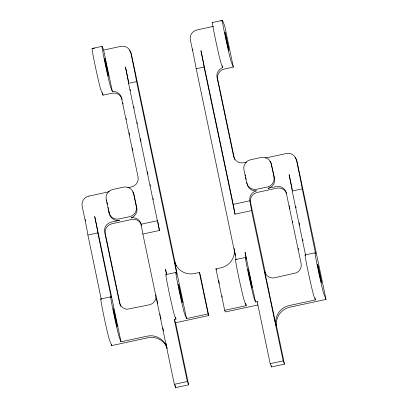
<?xml version="1.0" encoding="UTF-8"?>
<svg xmlns="http://www.w3.org/2000/svg" width="408" height="408" viewBox="0 0 408 408"><rect width="100%" height="100%" fill="white"/><g stroke="black" fill="none" stroke-linecap="round" stroke-linejoin="round"><path stroke-width="0.61" d="M222.365 65.78L222.753 67.631L221.498 68.162A8.481 8.354 -21.9 0 0 217.015 77.382L233.611 156.356A8.481 8.354 -21.9 0 0 243.612 162.746L246.697 162.073M233.356 67.075L231.26 61.929A21.435 0.637 77.8 0 1 225.532 37.806A21.435 0.637 77.8 0 1 222.574 20.589L224.665 25.735L233.356 67.075L224.237 69.049A8.481 8.359 -21.6 0 0 217.668 79.009L234.263 157.978A8.481 8.354 -21.9 0 0 234.758 159.543M208.738 315.547L200.058 274.094L199.39 272.457L194.417 273.533A16.957 16.703 -21.9 0 1 174.41 260.748L186.538 318.546L208.08 313.91L208.738 315.547L175.608 322.733L174.292 319.454L175.965 319.097L175.573 317.23M92.055 48.491L101.995 46.349M212.42 22.542L222.365 20.4M94.748 48.144L92.264 48.68A21.435 0.637 77.9 0 0 95.212 65.897A21.435 0.637 77.9 0 0 100.939 90.02L103.025 95.166L112.149 93.213A8.481 8.359 -22.6 0 1 122.15 99.603M220.713 20.992L221.952 20.721M127.791 187.706L131.498 186.915A8.481 8.354 -21.9 0 0 138.067 176.955L121.497 97.981A8.481 8.354 -21.9 0 0 113.699 91.402L112.338 91.438L110.884 87.883A21.435 0.637 77.9 0 1 105.157 63.755A21.435 0.637 77.9 0 1 102.209 46.538L103.642 50.062L120.793 46.369A8.481 8.359 -22.6 0 1 130.795 52.76L133.396 65.26A22.486 0.668 77.9 0 1 136.19 79.534L175.46 267.25A8.481 0.26 77.9 0 1 176.633 274.11M213.455 26.387L196.916 29.947A8.481 8.359 -21.6 0 0 190.347 39.913L192.994 52.403A22.486 0.673 77.8 0 1 195.789 66.672L236.181 259.758M175.608 322.733L188.659 384.805L175.669 387.6L174.354 384.321L142.866 234.039L159.421 230.479L128.561 83.324L136.512 81.615M196.121 68.753L204.066 67.039L203.74 64.959A22.486 0.673 77.8 0 0 200.945 50.689L233.254 204.367L235.003 214.18L251.558 210.605L249.869 200.782A8.481 8.354 -21.9 0 1 256.438 190.816L255.02 190.837A8.481 8.354 -22 0 1 247.217 184.263L246.84 182.463M88.709 196.131L109.176 191.714M265.338 158.054L286.401 153.525A8.481 8.359 -22.4 0 1 296.402 159.921L299.044 172.487A22.517 0.668 77.8 0 1 301.844 186.777L315.593 253.679L315.262 252.986A21.338 0.637 77.8 0 0 318.204 270.121A21.338 0.637 77.8 0 0 323.911 294.132L326.023 299.395L289.858 307.188A16.963 16.713 -21.6 0 0 276.721 327.114L284.493 364.14L271.504 366.935L270.188 363.661L257.173 301.583L255.495 301.945L254.424 299.212A21.547 0.627 77.8 0 1 248.783 275.584A21.547 0.627 77.8 0 1 245.596 257.443L246.315 259.121L245.055 252.236L255.495 301.945M305.612 255.332L292.23 191.01L302.17 188.868M101.266 299.37L87.898 235.039L97.838 232.902L97.512 230.811A22.506 0.673 77.9 0 0 94.717 216.526L121.008 341.802L147.232 336.156A16.963 16.703 -22 0 1 167.096 348.34M132.794 191.893A8.481 8.354 -21.9 0 1 134.084 194.886L136.848 208.054A8.481 8.354 -21.9 0 1 132.36 217.275L131.06 217.846A8.481 8.354 -21.9 0 1 141.061 224.237L157.682 220.667M233.254 204.367L249.869 200.782M235.498 259.585L245.427 257.443M165.862 274.599L175.792 272.462M257.876 304.995L225.338 311.952L224.681 310.31L215.959 268.867L220.937 267.796A16.957 16.703 -21.9 0 0 234.187 248.482M100.761 298.977L110.706 296.835M305.113 254.939L315.053 252.797M224.681 310.31L246.218 305.668L245.692 303.185M315.032 298.034L315.425 299.905L289.201 305.556A16.963 16.703 -21.8 0 0 276.063 325.482L264.7 271.381L265.435 273.436A8.481 8.354 -21.9 0 0 272.508 277.955L273.921 277.94L296.626 272.748A8.481 8.354 -21.9 0 0 301.109 263.522L286.278 192.938A8.481 8.354 -21.9 0 0 276.272 186.548L267.985 188.317A8.476 8.344 -22 0 0 274.717 180.53L274.553 178.367L271.244 163.848A8.481 8.354 -22 0 0 261.237 157.463L250.471 159.783A8.481 8.354 -22 0 0 243.902 169.743L246.667 182.896A8.481 8.354 -22 0 0 256.673 189.286L267.439 186.966A8.481 8.354 -22 0 0 274.008 177.001L271.244 163.848M100.97 299.166A21.338 0.637 77.9 0 0 103.907 316.302A21.338 0.637 77.9 0 0 109.604 340.313L111.721 345.576L147.89 337.788A16.963 16.713 -22.6 0 1 167.198 348.177M270.188 363.661L283.172 360.861L284.493 364.14M174.354 384.321L187.343 381.526L188.659 384.805M186.538 318.546L184.778 314.236A21.547 0.663 77.9 0 1 179.112 290.613A21.547 0.663 77.9 0 1 175.97 272.462L176.623 274.064M175.965 319.097L174.848 316.373A21.547 0.663 77.9 0 1 169.182 292.75A21.547 0.663 77.9 0 1 166.036 274.599M274.008 177.001L274.553 178.367M222.753 67.631L221.32 64.071A21.435 0.637 77.8 0 1 215.587 39.948A21.435 0.637 77.8 0 1 212.634 22.731M315.425 299.905L313.966 296.274A21.338 0.637 77.8 0 1 308.259 272.264A21.338 0.637 77.8 0 1 305.322 255.127M257.173 301.583L257.611 302.675M106.381 199.874L106.743 200.777M108.956 212.573A8.481 8.354 -21.8 0 0 118.957 218.969L129.729 216.653A8.481 8.354 -21.9 0 0 136.298 206.693L133.538 193.54A8.481 8.354 -21.9 0 0 123.537 187.144L112.771 189.46A8.481 8.354 -21.9 0 0 106.197 199.42L108.956 212.573L110.231 215.985A8.476 8.344 -21.8 0 0 119.503 220.32L111.226 222.12A8.481 8.354 -21.9 0 0 104.652 232.081L119.468 302.67A8.481 8.354 -21.9 0 0 127.265 309.249L150.093 304.633L151.394 304.067A8.481 8.354 -21.9 0 0 156.04 297.019L155.881 294.841M121.008 341.802L119.549 338.176A21.338 0.637 77.9 0 1 113.847 314.16A21.338 0.637 77.9 0 1 110.915 297.024L111.246 297.718L97.838 232.902M246.218 305.668L244.494 301.354A21.547 0.627 77.8 0 1 238.853 277.726A21.547 0.627 77.8 0 1 235.666 259.58M215.959 268.867L216.393 269.958M326.023 299.395L297.06 161.537A8.481 8.354 -21.8 0 0 295.091 157.687M292.281 189.746L289.104 174.634A22.506 0.668 77.8 0 1 291.904 188.919L292.23 191.01M295.8 206.504L296.06 207.749M299.202 222.697L299.727 225.185M302.736 239.506L302.996 240.751M289.277 205.719L289.93 208.814M292.531 221.197L292.791 222.436M298.253 248.441L298.513 249.681M245.203 174.685L245.458 175.884M245.708 177.077L246.213 179.474M251.558 210.605L283.172 360.861M204.066 67.039L235.003 214.18M192.571 49.006L192.831 50.255M235.115 252.848L235.64 255.332M218.693 280.403L219.346 283.494M221.952 295.866L222.212 297.106M166.704 274.982L165.531 269.387A8.481 0.26 77.8 0 1 166.591 274.808M174.292 319.454L187.343 381.526M175.154 385.132L175.669 387.6M156.667 298.574L157.707 303.547M159.926 314.119L160.191 315.364M160.451 316.608L160.971 319.097M162.797 327.803L163.45 330.908M166.061 343.347L166.714 346.453M103.642 50.062L112.338 91.438M106.998 201.975L107.498 204.367M108.125 207.361L108.375 208.554M108.63 209.753L109.507 213.94M85.277 219.565L85.537 220.81M111.461 344.327L111.721 345.576M271.244 365.695L271.504 366.935M199.39 272.457L208.08 313.91M128.719 82.554L125.45 66.973A22.486 0.668 77.9 0 1 128.239 81.243L128.561 83.324M130.157 89.413L130.417 90.658M133.819 106.865L134.079 108.11M137.088 122.446L137.348 123.69M140.49 138.654L141.01 141.143M147.421 171.686L147.941 174.18M150.149 184.717L150.409 185.961M153.005 198.354L153.265 199.594M122.803 102.714L123.063 103.958M126.067 118.259L126.327 119.503M129.066 132.564L129.586 135.053M132.33 148.109L132.85 150.598M102.505 92.698L103.025 95.166M141.061 224.237L142.866 234.039M157.911 221.881L158.488 224.915M158.605 225.522L159.421 230.479M87.898 235.039L87.572 232.953A22.517 0.673 77.9 0 0 84.777 218.662L82.141 206.091A8.481 8.359 -21.7 0 1 88.709 196.126M265.858 274.579A8.481 8.354 -21.9 0 1 265.363 273.018L250.527 202.414A8.481 8.354 -21.9 0 1 257.096 192.454L276.93 188.18A8.481 8.354 -21.9 0 1 286.64 193.519M269.821 161.359A8.476 8.349 -22 0 1 271.789 165.209M141.719 225.874A8.481 8.354 -21.9 0 0 131.718 219.484L111.884 223.752A8.481 8.354 -21.9 0 0 105.31 233.718L120.125 304.307A8.481 8.354 -21.9 0 0 120.85 306.362M176.256 265.924A16.957 16.703 -21.9 0 1 175.078 262.37L131.453 54.381A8.481 8.354 -21.9 0 0 129.484 50.536M248.543 272.529A9.328 0.27 77.8 0 0 251.899 287.324A9.328 0.27 77.8 0 0 249.579 275.135A9.328 0.27 77.8 0 0 248.543 272.529M225.451 35.46A9.328 0.281 77.8 0 0 228.806 50.255A9.328 0.281 77.8 0 0 226.496 38.061A9.328 0.281 77.8 0 0 225.451 35.46M318.118 267.76A9.328 0.275 77.8 0 0 321.478 282.555A9.328 0.275 77.8 0 0 319.163 270.361A9.328 0.275 77.8 0 0 318.118 267.76M105.08 61.409A9.328 0.281 77.9 0 0 108.431 76.204A9.328 0.281 77.9 0 0 106.126 64.015A9.328 0.281 77.9 0 0 105.08 61.409M178.898 287.553A9.328 0.286 77.8 0 0 182.259 302.343A9.328 0.286 77.8 0 0 179.959 290.149A9.328 0.286 77.8 0 0 178.898 287.553M113.766 311.799A9.328 0.281 77.9 0 0 117.122 326.594A9.328 0.281 77.9 0 0 114.811 314.405A9.328 0.281 77.9 0 0 113.766 311.799"/></g></svg>
